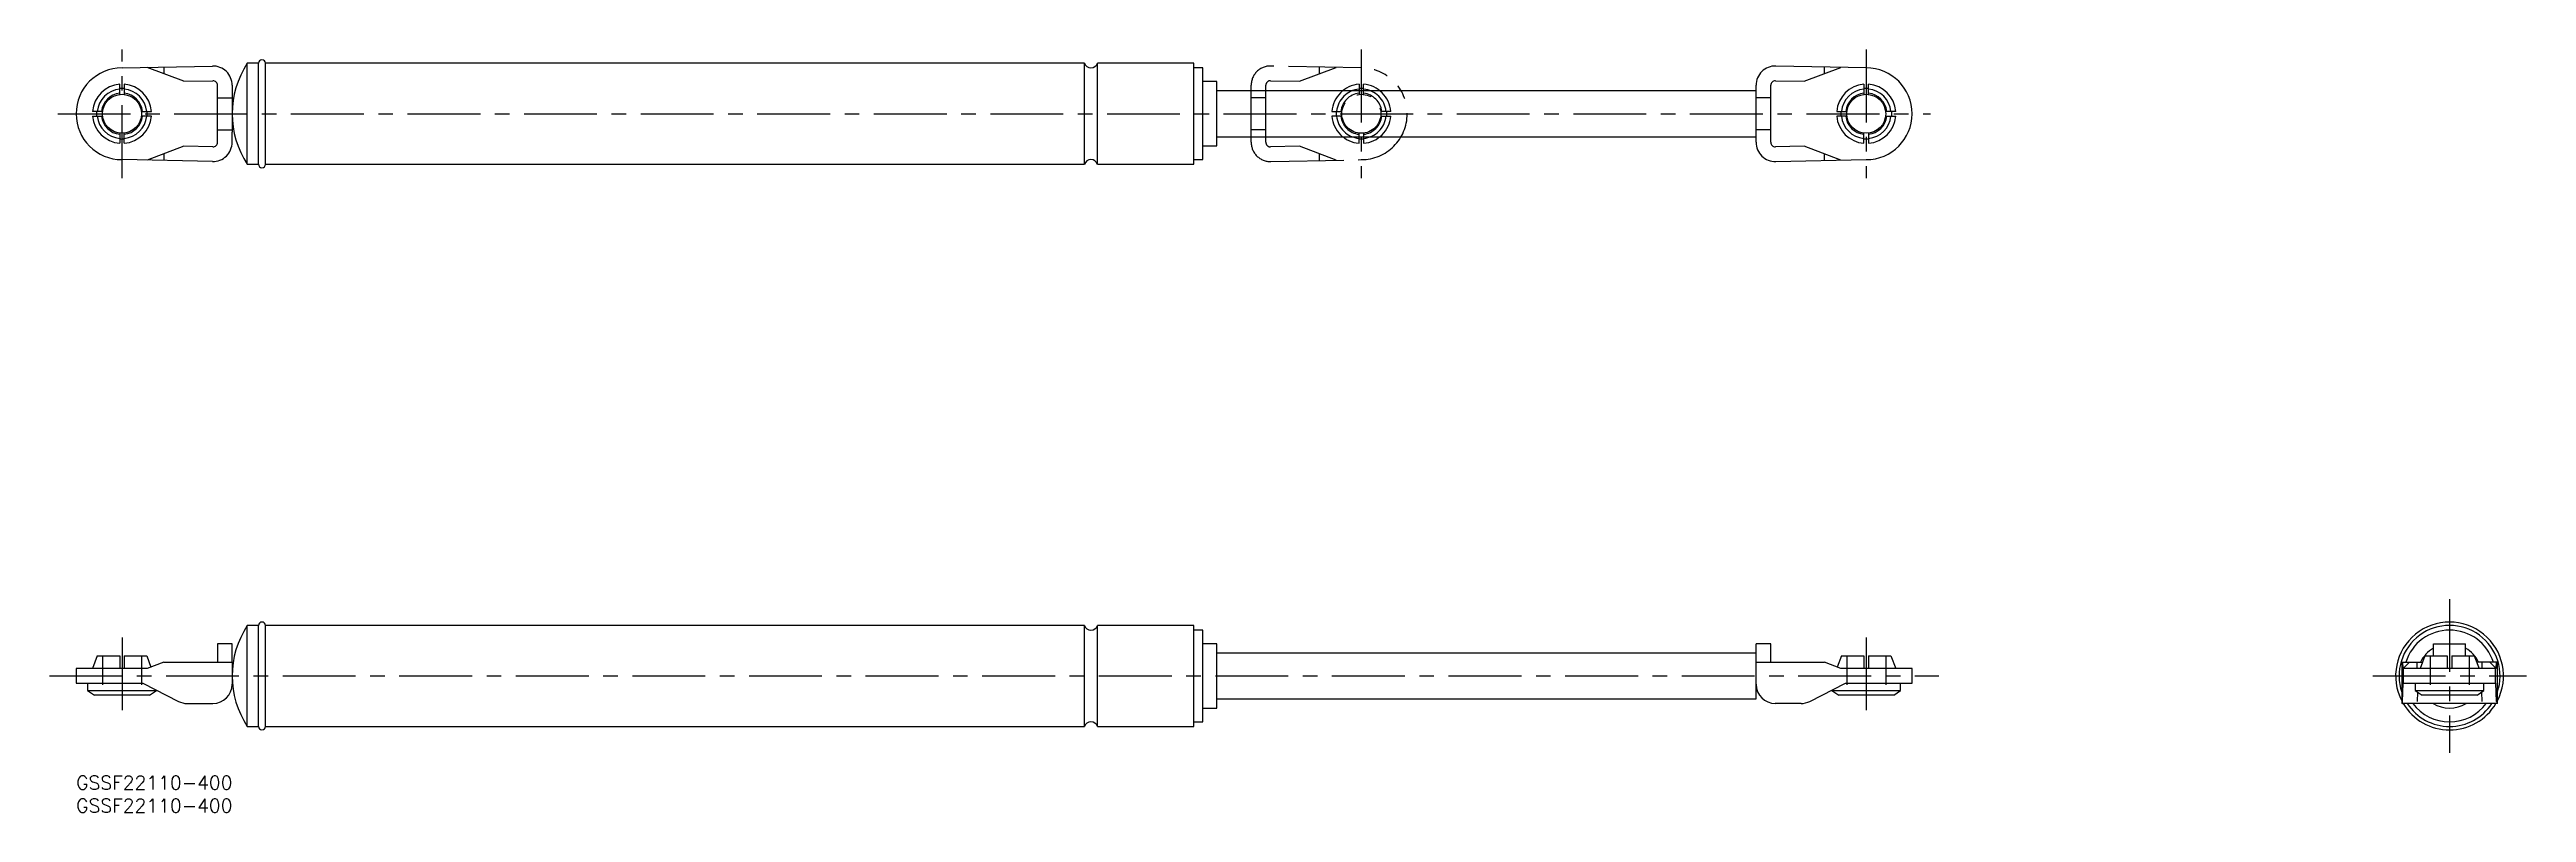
# Model space of a CAD drawing. Extents: x -6 to 534, y -8 to 158.
import ezdxf

# ---------------------------------------------------------------- set-up
doc = ezdxf.new("R2010")
doc.units = 0
doc.header["$LTSCALE"] = 0.5
for name, pattern in [('CENTER', [50.8, 31.75, -6.35, 6.35, -6.35]), ('DASHED', [19.05, 12.7, -6.35]), ('PHANTOM', [63.5, 31.75, -6.35, 6.35, -6.35, 6.35, -6.35])]:
    doc.linetypes.add(name, pattern=pattern)
for name, color, linetype in [('MSM_CENTER', 1, 'CENTER'), ('MSM_CONTINUOUS', 7, 'CONTINUOUS'), ('MSM_DASHED', 4, 'DASHED'), ('MSM_IMAGINARY', 6, 'PHANTOM'), ('MSM_PART_NUMBER', 7, 'CONTINUOUS')]:
    doc.layers.add(name, color=color, linetype=linetype)
doc.styles.get("Standard").update_dxf_attribs({"font": 'txt.shx', "height": 3, "bigfont": 'bigfont.shx'})

# ---------------------------------------------------------------- blocks, each defined once
blk = doc.blocks.new('*U21')
at = {"layer": 'MSM_PART_NUMBER'}
blk.add_text('GSSF22110-400', height=3, dxfattribs=at).set_placement((0, -3))
blk = doc.blocks.new('*U22')
at = {"layer": 'MSM_PART_NUMBER'}
blk.add_text('GSSF22110-400', height=3, dxfattribs=at).set_placement((0, -8))

msp = doc.modelspace()

# ---------------------------------------------------------------- linework, layer by layer
at = {"layer": 'MSM_CENTER'}
for p, q in [((10, 130.27), (10, 158.27)), ((280, 158.27), (280, 130.27)), ((390, 158.27), (390, 130.27)), ((-4, 144.27), (404, 144.27)), ((517.09, 38.5), (517.09, 5)), ((10, 30.15), (10, 13.55)), ((390, 30.15), (390, 13.55)), ((-5.79, 21.75), (405.79, 21.75)), ((500.34, 21.75), (533.84, 21.75))]:
    msp.add_line(p, q, dxfattribs=at)
at = {"layer": 'MSM_CONTINUOUS'}
for p, q in [((10, 154.27), (29.71, 154.68)), ((23.5, 151.35), (15.5, 154.39)), ((19.09, 154.46), (19.09, 153.03)), ((23.5, 151.35), (29.78, 151.48)), ((39.75, 155.27), (37.3, 155.27)), ((37.3, 133.27), (37.3, 155.27)), ((39.75, 133.27), (39.75, 155.27)), ((219.67, 155.27), (41.25, 155.27)), ((41.25, 133.27), (41.25, 155.27)), ((219.67, 133.27), (219.67, 155.27)), ((243.5, 155.27), (222.5, 155.27)), ((222.5, 133.27), (222.5, 155.27)), ((243.5, 133.27), (243.5, 155.27)), ((245.5, 154.27), (243.5, 154.27)), ((245.5, 134.27), (245.5, 154.27)), ((248.5, 151.27), (245.5, 151.27)), ((248.5, 137.27), (248.5, 151.27)), ((370.22, 151.48), (376.5, 151.35)), ((390, 154.27), (370.29, 154.68)), ((376.5, 151.35), (384.5, 154.39)), ((380.91, 153.03), (380.91, 154.46)), ((9.5, 148.49), (9.5, 150.69)), ((10.5, 150.69), (10.5, 148.49)), ((30.8, 138.06), (30.8, 150.48)), ((30.8, 147.77), (34, 147.77)), ((34, 150.48), (34, 140.27)), ((366, 149.27), (248.5, 149.27)), ((366, 138.06), (366, 150.48)), ((369.2, 147.77), (366, 147.77)), ((369.2, 138.06), (369.2, 150.48)), ((389.5, 150.69), (389.5, 148.49)), ((390.5, 148.49), (390.5, 150.69)), ((5.78, 144.77), (3.58, 144.77)), ((3.58, 143.77), (5.78, 143.77)), ((4.5, 144.27), (4.52, 144.77)), ((4.52, 143.77), (4.5, 144.27)), ((14.22, 144.77), (16.42, 144.77)), ((16.42, 143.77), (14.22, 143.77)), ((30.8, 140.77), (34, 140.77)), ((369.2, 140.77), (366, 140.77)), ((383.58, 144.77), (385.78, 144.77)), ((385.78, 143.77), (383.58, 143.77)), ((396.42, 144.77), (394.22, 144.77)), ((394.22, 143.77), (396.42, 143.77)), ((395.48, 144.77), (395.5, 144.27)), ((395.5, 144.27), (395.48, 143.77)), ((9.5, 140.05), (9.5, 137.85)), ((10.5, 137.85), (10.5, 140.05)), ((23.5, 137.19), (15.5, 134.16)), ((19.09, 135.52), (19.09, 134.08)), ((29.78, 137.06), (23.5, 137.19)), ((34, 138.06), (34, 140.27)), ((245.5, 137.27), (248.5, 137.27)), ((248.5, 139.27), (366, 139.27)), ((376.5, 137.19), (370.22, 137.06)), ((384.5, 134.16), (376.5, 137.19)), ((380.91, 134.08), (380.91, 135.52)), ((389.5, 137.85), (389.5, 140.05)), ((390.5, 140.05), (390.5, 137.85)), ((29.71, 133.86), (10, 134.27)), ((37.3, 133.27), (39.75, 133.27)), ((41.25, 133.27), (219.67, 133.27)), ((222.5, 133.27), (243.5, 133.27)), ((243.5, 134.27), (245.5, 134.27)), ((370.29, 133.86), (390, 134.27)), ((39.75, 32.75), (37.3, 32.75)), ((37.3, 10.75), (37.3, 32.75)), ((39.75, 10.75), (39.75, 32.75)), ((219.67, 32.75), (41.25, 32.75)), ((41.25, 10.75), (41.25, 32.75)), ((219.67, 10.75), (219.67, 32.75)), ((243.5, 32.75), (222.5, 32.75)), ((222.5, 10.75), (222.5, 32.75)), ((243.5, 10.75), (243.5, 32.75)), ((34, 28.75), (30.8, 28.75)), ((30.8, 28.75), (30.8, 24.75)), ((34, 24.75), (34, 28.75)), ((245.5, 31.75), (243.5, 31.75)), ((245.5, 11.75), (245.5, 31.75)), ((248.5, 28.75), (245.5, 28.75)), ((248.5, 21.75), (248.5, 28.75)), ((248.5, 14.75), (248.5, 28.75)), ((366, 16.75), (366, 28.75)), ((369.2, 28.75), (366, 28.75)), ((369.2, 24.75), (369.2, 28.75)), ((513.59, 26.15), (513.59, 28.75)), ((513.59, 28.75), (520.59, 28.75)), ((520.59, 26.15), (520.59, 28.75)), ((0, 23.35), (0, 20.15)), ((15.5, 23.35), (0, 23.35)), ((4.62, 26.15), (3.58, 23.35)), ((4.62, 26.15), (9.5, 26.15)), ((9.5, 26.15), (9.5, 23.35)), ((10.5, 26.15), (15.38, 26.15)), ((10.5, 26.15), (10.5, 23.35)), ((15.38, 26.15), (16.3, 23.66)), ((19.09, 24.75), (15.5, 23.35)), ((19.09, 24.75), (34, 24.75)), ((34, 24.75), (34, 19.95)), ((366, 26.75), (248.5, 26.75)), ((366, 24.75), (380.91, 24.75)), ((384.5, 23.35), (380.91, 24.75)), ((384.62, 26.15), (383.7, 23.66)), ((400, 23.35), (384.5, 23.35)), ((384.62, 26.15), (389.5, 26.15)), ((389.5, 26.15), (389.5, 23.35)), ((390.5, 26.15), (395.38, 26.15)), ((390.5, 26.15), (390.5, 23.35)), ((395.38, 26.15), (396.42, 23.35)), ((400, 20.15), (400, 23.35)), ((506.68, 24.75), (506.68, 15.75)), ((506.68, 24.75), (511.2, 24.75)), ((506.98, 23.35), (506.9, 24.75)), ((508.34, 24.75), (506.98, 23.35)), ((527.21, 23.35), (506.98, 23.35)), ((507.09, 20.15), (507.09, 23.35)), ((510.01, 23.35), (510.01, 24.75)), ((511.72, 26.15), (510.67, 23.35)), ((511.72, 26.15), (516.59, 26.15)), ((516.59, 26.15), (516.59, 23.35)), ((517.59, 26.15), (522.47, 26.15)), ((517.59, 26.15), (517.59, 23.35)), ((522.47, 26.15), (523.51, 23.35)), ((527.51, 24.75), (522.99, 24.75)), ((524.17, 23.35), (524.17, 24.75)), ((525.85, 24.75), (527.21, 23.35)), ((527.09, 20.15), (527.09, 23.35)), ((527.21, 23.35), (527.28, 24.75)), ((527.51, 15.75), (527.51, 24.75)), ((0, 20.15), (14.54, 20.15)), ((2.5, 20.15), (2.5, 18.55)), ((2.5, 18.55), (4, 17.55)), ((2.5, 18.55), (17.5, 18.55)), ((16, 17.55), (4, 17.55)), ((14.54, 20.15), (22.3, 16.21)), ((16, 17.55), (17.5, 18.55)), ((17.5, 18.55), (17.5, 18.65)), ((248.5, 16.75), (366, 16.75)), ((377.7, 16.21), (385.46, 20.15)), ((382.5, 18.65), (382.5, 18.55)), ((382.5, 18.55), (384, 17.55)), ((382.5, 18.55), (397.5, 18.55)), ((396, 17.55), (384, 17.55)), ((385.46, 20.15), (400, 20.15)), ((396, 17.55), (397.5, 18.55)), ((397.5, 18.55), (397.5, 20.15)), ((506.84, 16.21), (507, 20.15)), ((507, 20.15), (527.19, 20.15)), ((509.59, 20.15), (509.59, 18.55)), ((509.59, 18.55), (511.09, 17.55)), ((509.59, 18.55), (524.59, 18.55)), ((510.12, 18.2), (510.04, 16.21)), ((523.09, 17.55), (511.09, 17.55)), ((523.09, 17.55), (524.59, 18.55)), ((524.07, 18.2), (524.15, 16.21)), ((524.59, 18.55), (524.59, 20.15)), ((527.35, 16.21), (527.19, 20.15)), ((24.2, 15.75), (29.8, 15.75)), ((243.5, 11.75), (245.5, 11.75)), ((245.5, 14.75), (248.5, 14.75)), ((375.8, 15.75), (370.2, 15.75)), ((527.51, 15.75), (506.68, 15.75)), ((37.3, 10.75), (39.75, 10.75)), ((41.25, 10.75), (219.67, 10.75)), ((222.5, 10.75), (243.5, 10.75))]:
    msp.add_line(p, q, dxfattribs=at)
for points in [[(506.8, 15.75, 0), (506.8, 15.75, 0), (506.8, 15.75, 0), (506.8, 15.75, 0), (506.8, 15.75, 0), (506.8, 15.75, 0), (506.8, 15.75, 0), (506.8, 15.75, 0), (506.8, 15.75, 0), (506.8, 15.75, 0), (506.8, 15.75, 0), (506.8, 15.75, 0), (506.8, 15.75, 0), (506.8, 15.75, 0), (506.8, 15.76, 0), (506.8, 15.76, 0), (506.8, 15.76, 0), (506.8, 15.76, 0), (506.8, 15.76, 0), (506.8, 15.76, 0), (506.8, 15.76, 0), (506.81, 15.76, 0), (506.81, 15.76, 0), (506.81, 15.77, 0), (506.81, 15.77, 0), (506.81, 15.77, 0), (506.81, 15.77, 0), (506.81, 15.77, 0), (506.81, 15.77, 0), (506.81, 15.77, 0), (506.81, 15.78, 0), (506.81, 15.78, 0), (506.81, 15.78, 0), (506.81, 15.78, 0), (506.81, 15.78, 0), (506.81, 15.78, 0), (506.81, 15.79, 0), (506.81, 15.79, 0), (506.81, 15.79, 0), (506.81, 15.79, 0), (506.81, 15.8, 0), (506.81, 15.8, 0), (506.81, 15.8, 0), (506.81, 15.8, 0), (506.81, 15.8, 0), (506.81, 15.81, 0), (506.81, 15.81, 0), (506.81, 15.81, 0), (506.81, 15.82, 0), (506.81, 15.82, 0), (506.81, 15.82, 0), (506.81, 15.82, 0), (506.81, 15.83, 0), (506.81, 15.83, 0), (506.81, 15.83, 0), (506.81, 15.84, 0), (506.82, 15.84, 0), (506.82, 15.84, 0), (506.82, 15.85, 0), (506.82, 15.85, 0), (506.82, 15.85, 0), (506.82, 15.86, 0), (506.82, 15.86, 0), (506.82, 15.86, 0), (506.82, 15.87, 0), (506.82, 15.87, 0), (506.82, 15.87, 0), (506.82, 15.88, 0), (506.82, 15.88, 0), (506.82, 15.88, 0), (506.82, 15.89, 0), (506.82, 15.89, 0), (506.82, 15.9, 0), (506.82, 15.9, 0), (506.82, 15.9, 0), (506.82, 15.91, 0), (506.82, 15.91, 0), (506.82, 15.92, 0), (506.82, 15.92, 0), (506.82, 15.93, 0), (506.82, 15.93, 0), (506.82, 15.93, 0), (506.82, 15.94, 0), (506.82, 15.94, 0), (506.82, 15.95, 0), (506.82, 15.95, 0), (506.82, 15.96, 0), (506.82, 15.96, 0), (506.83, 15.97, 0), (506.83, 15.97, 0), (506.83, 15.98, 0), (506.83, 15.98, 0), (506.83, 15.99, 0), (506.83, 15.99, 0), (506.83, 16, 0), (506.83, 16, 0), (506.83, 16.01, 0), (506.83, 16.01, 0), (506.83, 16.02, 0), (506.83, 16.03, 0), (506.83, 16.03, 0), (506.83, 16.04, 0), (506.83, 16.04, 0), (506.83, 16.05, 0), (506.83, 16.05, 0), (506.83, 16.06, 0), (506.83, 16.07, 0), (506.83, 16.07, 0), (506.83, 16.08, 0), (506.83, 16.08, 0), (506.83, 16.09, 0), (506.83, 16.09, 0), (506.83, 16.1, 0), (506.83, 16.11, 0), (506.83, 16.11, 0), (506.83, 16.12, 0), (506.83, 16.13, 0), (506.83, 16.13, 0), (506.83, 16.14, 0), (506.83, 16.15, 0), (506.83, 16.15, 0), (506.83, 16.16, 0), (506.84, 16.17, 0), (506.84, 16.17, 0), (506.84, 16.18, 0), (506.84, 16.19, 0), (506.84, 16.19, 0), (506.84, 16.2, 0), (506.84, 16.21, 0)], [(527.35, 16.21, 0), (527.35, 16.2, 0), (527.35, 16.19, 0), (527.35, 16.19, 0), (527.35, 16.18, 0), (527.35, 16.17, 0), (527.35, 16.17, 0), (527.35, 16.16, 0), (527.35, 16.15, 0), (527.35, 16.15, 0), (527.35, 16.14, 0), (527.35, 16.13, 0), (527.35, 16.13, 0), (527.35, 16.12, 0), (527.35, 16.11, 0), (527.35, 16.11, 0), (527.35, 16.1, 0), (527.36, 16.09, 0), (527.36, 16.09, 0), (527.36, 16.08, 0), (527.36, 16.08, 0), (527.36, 16.07, 0), (527.36, 16.07, 0), (527.36, 16.06, 0), (527.36, 16.05, 0), (527.36, 16.05, 0), (527.36, 16.04, 0), (527.36, 16.04, 0), (527.36, 16.03, 0), (527.36, 16.03, 0), (527.36, 16.02, 0), (527.36, 16.01, 0), (527.36, 16.01, 0), (527.36, 16, 0), (527.36, 16, 0), (527.36, 15.99, 0), (527.36, 15.99, 0), (527.36, 15.98, 0), (527.36, 15.98, 0), (527.36, 15.97, 0), (527.36, 15.97, 0), (527.36, 15.96, 0), (527.36, 15.96, 0), (527.36, 15.95, 0), (527.36, 15.95, 0), (527.36, 15.94, 0), (527.36, 15.94, 0), (527.36, 15.93, 0), (527.36, 15.93, 0), (527.36, 15.93, 0), (527.37, 15.92, 0), (527.37, 15.92, 0), (527.37, 15.91, 0), (527.37, 15.91, 0), (527.37, 15.9, 0), (527.37, 15.9, 0), (527.37, 15.9, 0), (527.37, 15.89, 0), (527.37, 15.89, 0), (527.37, 15.88, 0), (527.37, 15.88, 0), (527.37, 15.88, 0), (527.37, 15.87, 0), (527.37, 15.87, 0), (527.37, 15.87, 0), (527.37, 15.86, 0), (527.37, 15.86, 0), (527.37, 15.86, 0), (527.37, 15.85, 0), (527.37, 15.85, 0), (527.37, 15.85, 0), (527.37, 15.84, 0), (527.37, 15.84, 0), (527.37, 15.84, 0), (527.37, 15.83, 0), (527.37, 15.83, 0), (527.37, 15.83, 0), (527.37, 15.82, 0), (527.37, 15.82, 0), (527.37, 15.82, 0), (527.37, 15.82, 0), (527.37, 15.81, 0), (527.38, 15.81, 0), (527.38, 15.81, 0), (527.38, 15.8, 0), (527.38, 15.8, 0), (527.38, 15.8, 0), (527.38, 15.8, 0), (527.38, 15.8, 0), (527.38, 15.79, 0), (527.38, 15.79, 0), (527.38, 15.79, 0), (527.38, 15.79, 0), (527.38, 15.78, 0), (527.38, 15.78, 0), (527.38, 15.78, 0), (527.38, 15.78, 0), (527.38, 15.78, 0), (527.38, 15.78, 0), (527.38, 15.77, 0), (527.38, 15.77, 0), (527.38, 15.77, 0), (527.38, 15.77, 0), (527.38, 15.77, 0), (527.38, 15.77, 0), (527.38, 15.77, 0), (527.38, 15.76, 0), (527.38, 15.76, 0), (527.38, 15.76, 0), (527.38, 15.76, 0), (527.38, 15.76, 0), (527.38, 15.76, 0), (527.38, 15.76, 0), (527.38, 15.76, 0), (527.38, 15.76, 0), (527.38, 15.75, 0), (527.39, 15.75, 0), (527.39, 15.75, 0), (527.39, 15.75, 0), (527.39, 15.75, 0), (527.39, 15.75, 0), (527.39, 15.75, 0), (527.39, 15.75, 0), (527.39, 15.75, 0), (527.39, 15.75, 0), (527.39, 15.75, 0), (527.39, 15.75, 0), (527.39, 15.75, 0), (527.39, 15.75, 0)]]:
    msp.add_polyline3d(points, dxfattribs=at)
for centre in [(10, 144.27), (390, 144.27)]:
    msp.add_circle(centre, 4.25, dxfattribs=at)
for centre, radius, start, end in [((10, 144.27), 10, 90, 270), ((29.8, 150.48), 4.2, 0, 91.1935), ((29.8, 150.48), 1, 0, 91.1935), ((54, 144.27), 20, 146.633, 213.367), ((40.5, 155.27), 0.75, 0, 180), ((221.09, 155.77), 1.5, 199.4712, 340.5288), ((370.2, 150.48), 4.2, 88.8065, 180), ((370.2, 150.48), 1, 88.8065, 180), ((390, 144.27), 10, 270, 90), ((10, 144.27), 6.44, 94.4541, 175.5459), ((10, 144.27), 5.4, 95.3128, 174.6872), ((10, 144.27), 4.5, 96.3794, 173.6206), ((10, 144.27), 5.5, 84.7841, 95.2159), ((10, 144.27), 6.44, 4.4541, 85.5459), ((10, 144.27), 5.4, 5.3128, 84.6872), ((10, 144.27), 4.5, 6.3794, 83.6206), ((390, 144.27), 6.44, 94.4541, 175.5459), ((390, 144.27), 5.4, 95.3128, 174.6872), ((390, 144.27), 4.5, 96.3794, 173.6206), ((390, 144.27), 5.5, 84.7841, 95.2159), ((390, 144.27), 6.44, 4.4541, 85.5459), ((390, 144.27), 5.4, 5.3128, 84.6872), ((390, 144.27), 4.5, 6.3794, 83.6206), ((10, 144.27), 6.44, 184.4541, 265.5459), ((10, 144.27), 5.4, 185.3128, 264.6872), ((10, 144.27), 4.5, 186.3794, 263.6206), ((10, 144.27), 6.44, 274.4541, 355.5459), ((10, 144.27), 5.4, 275.3128, 354.6872), ((10, 144.27), 4.5, 276.3794, 353.6206), ((10.09, 144.27), 5.41, 354.7119, 5.3083), ((390, 144.27), 6.44, 184.4541, 265.5459), ((389.91, 144.27), 5.41, 174.7119, 185.3083), ((390, 144.27), 5.4, 185.3128, 264.6872), ((390, 144.27), 4.5, 186.3794, 263.6206), ((390, 144.27), 4.5, 276.3794, 353.6206), ((390, 144.27), 5.4, 275.3128, 354.6872), ((390, 144.27), 6.44, 274.4541, 355.5459), ((10, 144.27), 5.5, 264.7841, 275.2159), ((29.8, 138.06), 4.2, 268.8065, 0), ((29.8, 138.06), 1, 268.8065, 0), ((370.2, 138.06), 4.2, 180, 271.1935), ((370.2, 138.06), 1, 180, 271.1935), ((390, 144.27), 5.5, 264.7841, 275.2159), ((40.5, 133.27), 0.75, 180, 0), ((221.09, 132.77), 1.5, 19.4712, 160.5288), ((54, 21.75), 20, 146.633, 213.367), ((40.5, 32.75), 0.75, 0, 180), ((221.09, 33.25), 1.5, 199.4712, 340.5288), ((517.09, 21.75), 11.75, 332.3863, 207.6137), ((517.09, 21.75), 11, 341.1749, 198.8251), ((517.09, 21.75), 10, 17.4576, 162.5424), ((517.09, 21.75), 7, 120, 154.6231), ((517.09, 21.75), 7, 25.3769, 60), ((24.2, 19.95), 4.2, 243.0341, 270), ((29.8, 19.95), 4.2, 270, 0), ((370.2, 19.95), 4.2, 180, 270), ((375.8, 19.95), 4.2, 270, 296.9659), ((221.09, 10.25), 1.5, 19.4712, 160.5288), ((517.09, 21.75), 11.75, 210.7064, 329.2936), ((517.09, 21.75), 11, 213.0557, 326.9443), ((517.09, 21.75), 10, 216.8699, 323.1301), ((517.09, 21.75), 7, 238.9973, 301.0027), ((40.5, 10.75), 0.75, 180, 0)]:
    msp.add_arc(centre, radius, start, end, dxfattribs=at)
at = {"layer": 'MSM_DASHED'}
for p, q in [((5.75, 26.15), (5.75, 17.55)), ((14.25, 26.15), (14.25, 17.55)), ((385.75, 26.15), (385.75, 17.55)), ((394.25, 26.15), (394.25, 17.55)), ((512.84, 26.15), (512.84, 17.55)), ((521.34, 26.15), (521.34, 17.55))]:
    msp.add_line(p, q, dxfattribs=at)
at = {"layer": 'MSM_IMAGINARY'}
for p, q in [((260.22, 151.48), (266.5, 151.35)), ((280, 154.27), (260.29, 154.68)), ((266.5, 151.35), (274.5, 154.39)), ((270.91, 153.03), (270.91, 154.46)), ((256, 138.06), (256, 150.48)), ((259.2, 147.77), (256, 147.77)), ((259.2, 138.06), (259.2, 150.48)), ((279.5, 150.69), (279.5, 148.49)), ((280.5, 148.49), (280.5, 150.69)), ((259.2, 140.77), (256, 140.77)), ((273.58, 144.77), (275.78, 144.77)), ((275.78, 143.77), (273.58, 143.77)), ((286.42, 144.77), (284.22, 144.77)), ((284.22, 143.77), (286.42, 143.77)), ((285.48, 144.77), (285.5, 144.27)), ((285.5, 144.27), (285.48, 143.77)), ((266.5, 137.19), (260.22, 137.06)), ((274.5, 134.16), (266.5, 137.19)), ((270.91, 134.08), (270.91, 135.52)), ((279.5, 137.85), (279.5, 140.05)), ((280.5, 140.05), (280.5, 137.85)), ((260.29, 133.86), (280, 134.27))]:
    msp.add_line(p, q, dxfattribs=at)
msp.add_circle((280, 144.27), 4.25, dxfattribs=at)
for centre, radius, start, end in [((260.2, 150.48), 4.2, 88.8065, 180), ((260.2, 150.48), 1, 88.8065, 180), ((280, 144.27), 10, 270, 90), ((280, 144.27), 6.44, 94.4541, 175.5459), ((280, 144.27), 5.4, 95.3128, 174.6872), ((280, 144.27), 4.5, 96.3794, 173.6206), ((280, 144.27), 5.5, 84.7841, 95.2159), ((280, 144.27), 6.44, 4.4541, 85.5459), ((280, 144.27), 5.4, 5.3128, 84.6872), ((280, 144.27), 4.5, 6.3794, 83.6206), ((280, 144.27), 6.44, 184.4541, 265.5459), ((279.91, 144.27), 5.41, 174.7119, 185.3083), ((280, 144.27), 5.4, 185.3128, 264.6872), ((280, 144.27), 4.5, 186.3794, 263.6206), ((280, 144.27), 4.5, 276.3794, 353.6206), ((280, 144.27), 5.4, 275.3128, 354.6872), ((280, 144.27), 6.44, 274.4541, 355.5459), ((260.2, 138.06), 4.2, 180, 271.1935), ((260.2, 138.06), 1, 180, 271.1935), ((280, 144.27), 5.5, 264.7841, 275.2159)]:
    msp.add_arc(centre, radius, start, end, dxfattribs=at)

# ---------------------------------------------------------------- block references
at = {"layer": 'MSM_CONTINUOUS'}
for name in ['*U21', '*U22']:
    msp.add_blockref(name, (0, 0), dxfattribs=at)

doc.saveas('drawing.dxf')
